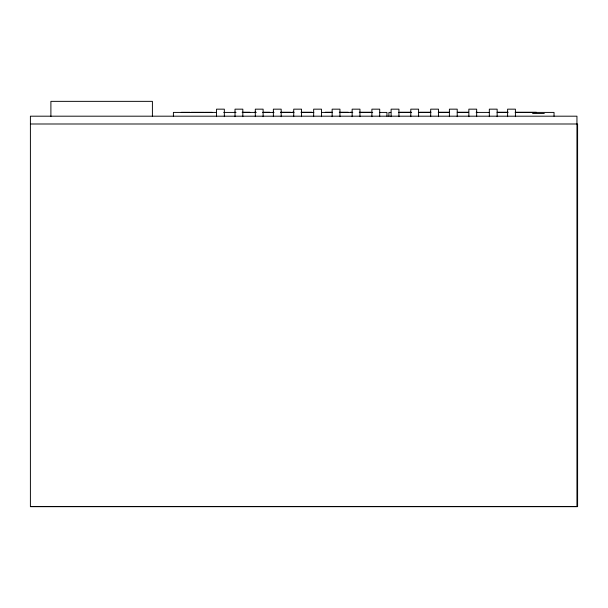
<?xml version="1.0" encoding="UTF-8"?>
<svg xmlns="http://www.w3.org/2000/svg" width="608" height="608" viewBox="0 0 608 608"><rect width="100%" height="100%" fill="white"/><g stroke="black" fill="none" stroke-linecap="round" stroke-linejoin="round"><path stroke-width="0.91" d="M234.475 112.275L235.387 112.275M242.144 112.275L249.797 112.275M254.402 112.275L256.044 112.275M263.545 112.275L269.724 112.275M273.091 112.275L273.684 112.275M280.584 112.275L290.51 112.275M292.098 112.275L293.831 112.275M300.96 112.275L311.813 112.275M325.288 112.275L332.181 112.275M339.279 112.275L348.27 112.275M350.535 112.275L351.979 112.275M359.252 112.275L371.024 112.275M399.821 112.275L411.016 112.275M419.748 112.275L430.943 112.275M438.436 112.275L449.396 112.275M457.444 112.275L468.646 112.275M476.307 112.275L477.158 112.275M497.352 112.275L508.189 112.275M515.88 112.275L536.37 112.275M181.29 112.351L189.909 112.351M191.231 112.351L204.66 112.351M205.139 112.351L212.169 112.351M216.501 112.412L173.402 112.412L173.402 116.189M223.714 112.412L236.048 112.412M242.691 112.412L255.976 112.412M262.618 112.412L274.01 112.412M280.653 112.412L293.938 112.412M301.53 112.412L313.872 112.412M321.465 112.412L331.9 112.412M339.492 112.412L352.784 112.412M359.427 112.412L372.712 112.412M379.354 112.412L386.946 112.412L386.946 116.189M390.8 112.412L388.9 112.412L388.9 116.189M398.392 112.412L411.677 112.412M418.319 112.412L430.662 112.412M438.254 112.412L449.639 112.412M457.231 112.412L468.624 112.412M476.216 112.412L489.501 112.412M497.093 112.412L507.528 112.412M515.12 112.412L554.032 112.412L554.032 116.189M532.585 113.453L544.297 113.453M30.4 123.994L576.946 123.994M30.4 506.578L576.946 506.578L576.946 116.189L30.4 116.189L30.4 506.646L577.6 506.646L577.6 123.994M515.417 116.66L515.417 109.159L507.612 109.159L507.612 116.66M497.139 116.66L497.139 109.159L489.334 109.159L489.334 116.66M476.664 116.66L476.664 109.159L468.859 109.159L468.859 116.66M457.208 116.66L457.208 109.159L449.403 109.159L449.403 116.66M438.49 116.66L438.49 109.159L430.684 109.159L430.684 116.66M418.6 116.66L418.6 109.159L410.795 109.159L410.795 116.66M398.924 116.66L398.924 109.159L391.111 109.159L391.111 116.66M379.704 116.66L379.704 109.159L371.898 109.159L371.898 116.66M359.951 116.66L359.951 109.159L352.146 109.159L352.146 116.66M339.948 116.66L339.948 109.159L332.143 109.159L332.143 116.66M321.472 116.66L321.472 109.159L313.66 109.159L313.66 116.66M301.53 116.66L301.53 109.159L293.725 109.159L293.725 116.66M281.185 116.66L281.185 109.159L273.372 109.159L273.372 116.66M263.112 116.66L263.112 109.159L255.307 109.159L255.307 116.66M242.828 116.66L242.828 109.159L235.022 109.159L235.022 116.66M224.337 116.66L224.337 109.159L216.532 109.159L216.532 116.66M152.403 116.493L152.403 101.354L50.897 101.354L50.897 116.493"/></g></svg>
